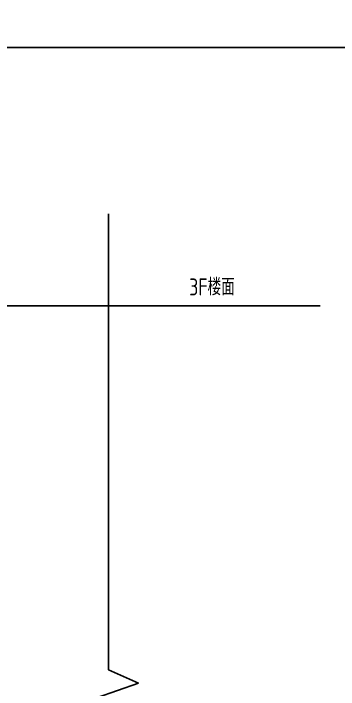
# Model space of a CAD drawing. Header units: millimetres. Extents: x -198529 to 244266, y -64 to 158464.
# Drawn here: x -141498 to -138628, y 109530 to 115501 of the extents above; entities that cross this region are included whole.
import ezdxf

# ---------------------------------------------------------------- set-up
doc = ezdxf.new("R2010")
doc.units = ezdxf.units.MM
doc.layers.add('0-DCC-STRUC-T', color=4, linetype='Continuous')
doc.layers.add('COIL-BANK', color=8, linetype='Continuous')
doc.styles.add('EDRI-COM', font='tssdeng.shx', dxfattribs={"width": 0.8, "bigfont": 'hztxt.shx'})

msp = doc.modelspace()

# ---------------------------------------------------------------- linework, layer by layer
for points in [[(-154619.2, 127567), (-130565.3, 127567), (-130565.3, 115200), (-154619.2, 115200)], [(-154597.3, 115200), (-138162.8, 115200), (-138162.8, 102833), (-154597.3, 102833)]]:
    msp.add_lwpolyline(points, close=True)
at = {"layer": '0-DCC-STRUC-T'}
for p, q in [((-140660.3, 113731), (-140660.3, 109703.1)), ((-140660.3, 109703.1), (-140660.3, 109702.1)), ((-140660.3, 109702.1), (-140392.9, 109586)), ((-140392.9, 109586), (-140950.1, 109390))]:
    msp.add_line(p, q, dxfattribs=at)
at = {"layer": 'COIL-BANK'}
msp.add_line((-153606.8, 112920), (-138791, 112920), dxfattribs=at)

# ---------------------------------------------------------------- texts
at = {"layer": '0-DCC-STRUC-T', "style": 'EDRI-COM', "width": 0.8}
msp.add_text('3F楼面', height=150, dxfattribs=at).set_placement((-139946.3, 113011))

doc.saveas('drawing.dxf')
